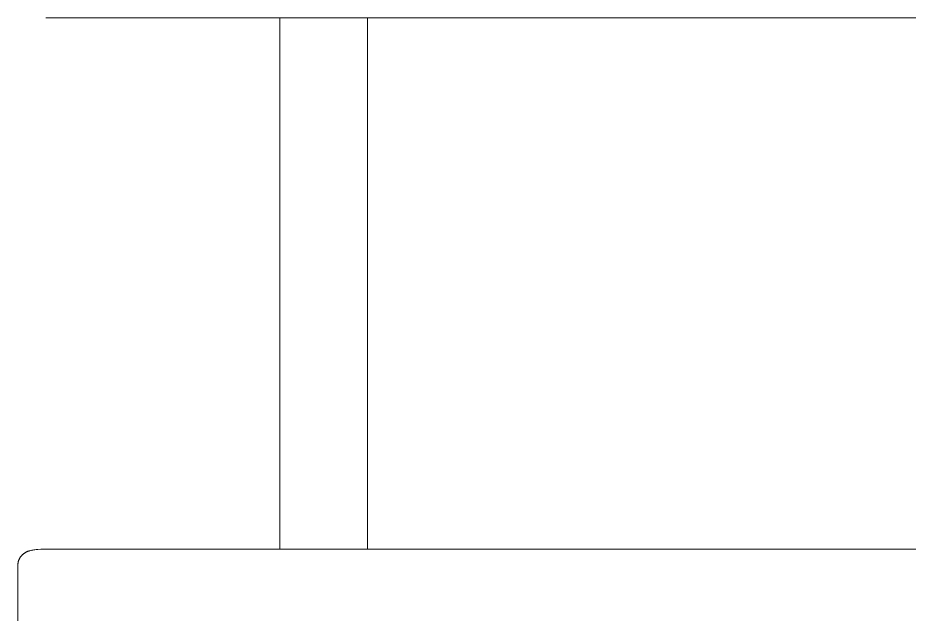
# Model space of a CAD drawing. Header units: inches. Extents: x -7 to 144, y -3 to 95.
# Drawn here: x -0.44 to 11.61, y 75.72 to 83.78 of the extents above; entities that cross this region are included whole.
import ezdxf

# ---------------------------------------------------------------- set-up
doc = ezdxf.new("R2010")
doc.units = ezdxf.units.IN
doc.layers.add('ZANO_R', color=7, linetype='Continuous', lineweight=0)

msp = doc.modelspace()

# ---------------------------------------------------------------- linework, layer by layer
at = {"layer": 'ZANO_R'}
for p, q in [((-0.04683, 83.78455), (-0.06047, 83.78469)), ((11.37049, 83.78455), (-0.04683, 83.78455)), ((3.10276, 76.60379), (3.10277, 83.78455)), ((4.28389, 76.60379), (4.28388, 83.78455)), ((22.78782, 83.78455), (11.37049, 83.78455)), ((-0.40387, 76.49802), (-0.40079, 76.50226)), ((-0.40079, 76.50226), (-0.39761, 76.50643)), ((-0.39761, 76.50643), (-0.39433, 76.5105)), ((-0.39433, 76.5105), (-0.39095, 76.51449)), ((-0.39095, 76.51449), (-0.38748, 76.51838)), ((-0.38748, 76.51838), (-0.38391, 76.52217)), ((-0.38391, 76.52217), (-0.38025, 76.52586)), ((-0.38025, 76.52586), (-0.37643, 76.52952)), ((-0.37643, 76.52952), (-0.37251, 76.53309)), ((-0.37251, 76.53309), (-0.3685, 76.53656)), ((-0.3685, 76.53656), (-0.3644, 76.53992)), ((-0.3644, 76.53992), (-0.36031, 76.54312)), ((-0.36031, 76.54312), (-0.35614, 76.54621)), ((-0.35614, 76.54621), (-0.35189, 76.5492)), ((-0.35189, 76.5492), (-0.34758, 76.55209)), ((-0.34758, 76.55209), (-0.34299, 76.55499)), ((-0.34299, 76.55499), (-0.33834, 76.55777)), ((-0.33834, 76.55777), (-0.33362, 76.56044)), ((-0.33362, 76.56044), (-0.32883, 76.563)), ((-0.32883, 76.563), (-0.32399, 76.56544)), ((-0.32399, 76.56544), (-0.31909, 76.56776)), ((-0.31909, 76.56776), (-0.31413, 76.56997)), ((-0.31413, 76.56997), (-0.30913, 76.57207)), ((-0.30913, 76.57207), (-0.3039, 76.57412)), ((-0.3039, 76.57412), (-0.29863, 76.57606)), ((-0.29863, 76.57606), (-0.29332, 76.57788)), ((-0.29332, 76.57788), (-0.28797, 76.57959)), ((-0.28797, 76.57959), (-0.28259, 76.58121)), ((-0.28259, 76.58121), (-0.27718, 76.58272)), ((-0.27718, 76.58272), (-0.26629, 76.58548)), ((-0.26629, 76.58548), (-0.25935, 76.58705)), ((-0.25935, 76.58705), (-0.25239, 76.5885)), ((-0.25239, 76.5885), (-0.2384, 76.59107)), ((-0.2384, 76.59107), (-0.22435, 76.59326)), ((-0.22435, 76.59326), (-0.21025, 76.59515)), ((-0.21025, 76.59515), (-0.19116, 76.5973)), ((-0.19116, 76.5973), (-0.17133, 76.59912)), ((-0.17133, 76.59912), (-0.12895, 76.60184)), ((-0.12895, 76.60184), (-0.08846, 76.60331)), ((-0.08846, 76.60331), (-0.04683, 76.60379)), ((-0.04683, 76.60379), (11.37049, 76.60379)), ((11.37049, 76.60379), (22.78782, 76.60379)), ((-0.44053, 76.38253), (-0.44048, 76.38726)), ((-0.44053, 75.28868), (-0.44053, 76.38253)), ((-0.44048, 76.38726), (-0.44031, 76.392)), ((-0.44031, 76.392), (-0.44003, 76.39674)), ((-0.44003, 76.39674), (-0.43963, 76.40147)), ((-0.43963, 76.40147), (-0.43913, 76.40621)), ((-0.43913, 76.40621), (-0.43851, 76.41093)), ((-0.43851, 76.41093), (-0.43777, 76.41564)), ((-0.43777, 76.41564), (-0.43693, 76.42033)), ((-0.43693, 76.42033), (-0.43597, 76.425)), ((-0.43597, 76.425), (-0.4349, 76.42964)), ((-0.4349, 76.42964), (-0.43373, 76.43426)), ((-0.43373, 76.43426), (-0.43244, 76.43884)), ((-0.43244, 76.43884), (-0.43105, 76.44339)), ((-0.43105, 76.44339), (-0.42955, 76.44789)), ((-0.42955, 76.44789), (-0.42795, 76.45235)), ((-0.42795, 76.45235), (-0.42625, 76.45676)), ((-0.42625, 76.45676), (-0.42426, 76.46156)), ((-0.42426, 76.46156), (-0.42214, 76.46631)), ((-0.42214, 76.46631), (-0.41989, 76.47102)), ((-0.41989, 76.47102), (-0.41752, 76.47568)), ((-0.41752, 76.47568), (-0.41502, 76.48028)), ((-0.41502, 76.48028), (-0.41241, 76.48482)), ((-0.41241, 76.48482), (-0.40968, 76.48929)), ((-0.40968, 76.48929), (-0.40683, 76.49369)), ((-0.40683, 76.49369), (-0.40387, 76.49802))]:
    msp.add_line(p, q, dxfattribs=at)

doc.saveas('drawing.dxf')
